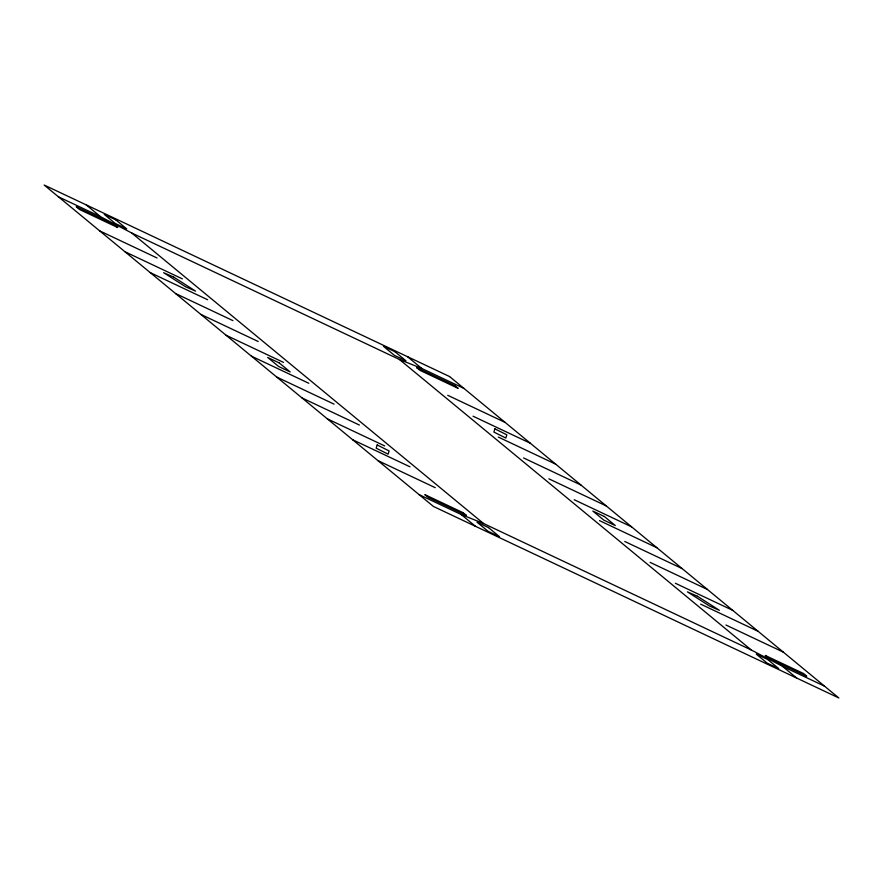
<?xml version="1.0" encoding="UTF-8"?>
<svg xmlns="http://www.w3.org/2000/svg" width="883" height="883" viewBox="0 0 883 883"><rect width="100%" height="100%" fill="white"/><g stroke="black" fill="none" stroke-linecap="round" stroke-linejoin="round"><path stroke-width="1.32" d="M58.444 196.821L100.519 216.699L131.688 232.98L399.425 359.469L421.798 368.487L463.873 388.354M419.127 494.646L461.202 514.513L483.575 523.531L751.312 650.02L782.481 666.301L824.556 686.179M99.68 230.871L157.053 257.979M447.736 395.308L505.109 422.405M124.978 251.754L182.351 278.862M473.023 416.191L530.396 443.288M150.265 272.637L207.637 299.745M498.321 437.074L555.694 464.171M175.562 293.52L232.924 320.628M523.608 457.957L580.981 485.065M200.849 314.403L258.222 341.511M548.906 478.84L606.279 505.948M226.147 335.286L283.509 362.394M574.193 499.723L631.566 526.831M251.434 356.169L308.807 383.277M599.491 520.606L656.853 547.714M276.721 377.052L334.094 404.16M624.778 541.489L682.151 568.597M302.019 397.935L359.392 425.043M650.076 562.372L707.438 589.48M327.306 418.829L384.679 445.926M675.363 583.255L732.735 610.363M352.604 439.712L409.977 466.809M700.649 604.138L758.022 631.246M377.891 460.595L435.264 487.692M725.947 625.021L783.32 652.129M407.505 356.677L421.798 368.487M782.481 666.301L796.775 678.1M399.425 359.469L751.312 650.02M131.688 232.98L483.575 523.531M86.225 204.9L100.519 216.699M461.202 514.513L475.495 526.323M377.173 444.944L376.18 448.189L388.123 454.171L389.105 450.926L377.173 444.944M494.877 428.829L493.895 432.074L505.827 438.056L506.82 434.811L494.877 428.829M173.598 277.041L163.642 272.692L185.607 286.776L195.562 291.125L173.598 277.041M697.393 596.224L687.438 591.875L709.402 605.959L719.358 610.308L697.393 596.224M449.579 376.555L44.15 185.022L433.421 506.445L838.85 697.978L449.579 376.555M115.75 219.812L104.271 214.392L115.265 223.476L126.744 228.896L115.75 219.812M394.955 351.721L383.476 346.302L394.469 355.385L405.948 360.805L394.955 351.721M114.481 224.845L76.236 206.777L79.525 209.503L117.781 227.571L114.481 224.845M454.877 385.672L416.633 367.593L419.933 370.319L458.178 388.388L454.877 385.672M279.183 362.88L267.715 357.449L278.708 366.533L290.187 371.953L279.183 362.88M604.292 516.467L592.813 511.047L603.817 520.12L615.285 525.551L604.292 516.467M463.067 512.681L424.822 494.612L428.123 497.328L466.367 515.407L463.067 512.681M803.475 673.497L765.219 655.429L768.519 658.155L806.764 676.223L803.475 673.497M488.531 527.615L477.052 522.195L488.045 531.279L499.524 536.698L488.531 527.615M767.735 659.524L756.256 654.104L767.25 663.188L778.729 668.608L767.735 659.524"/></g></svg>
